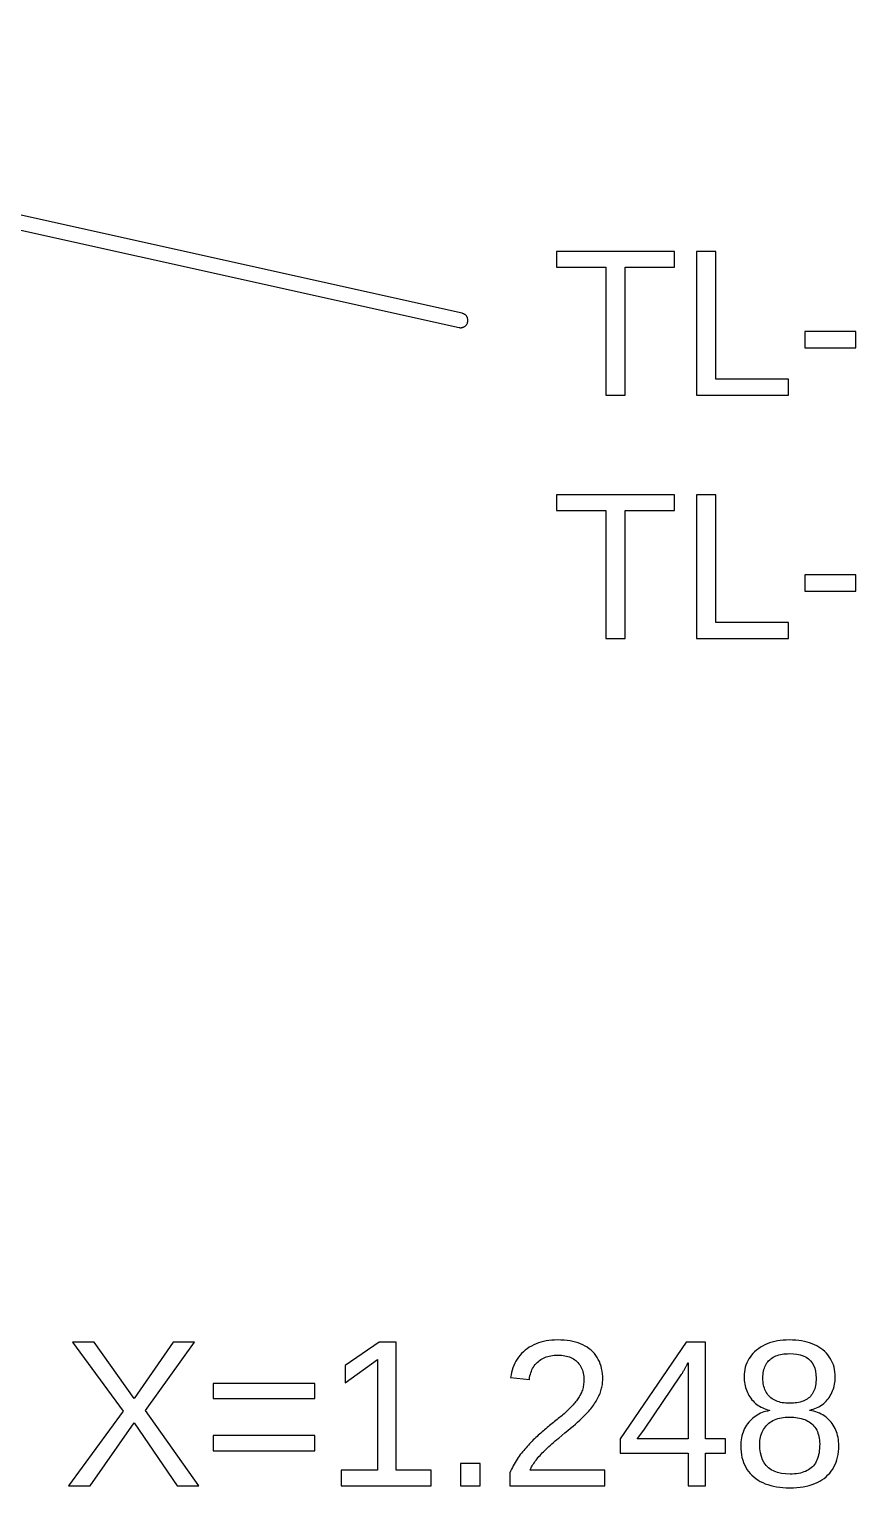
# Model space of a CAD drawing. Extents: x -27 to 133, y -77 to 15.
# Drawn here: x 24.27 to 33.34, y -34.81 to -18.8 of the extents above; entities that cross this region are included whole.
import ezdxf

# ---------------------------------------------------------------- set-up
doc = ezdxf.new("R2010")
doc.units = 0
doc.layers.get('0').update_dxf_attribs({"linetype": 'CONTINUOUS'})

msp = doc.modelspace()

# ---------------------------------------------------------------- linework, layer by layer
msp.add_lwpolyline([(14.9863, -18.9672), (28.9844, -22.0785), (28.9896, -22.0793), (28.9948, -22.0798), (29, -22.08), (29.0052, -22.0798), (29.0104, -22.0793), (29.0156, -22.0785), (29.0207, -22.0773), (29.0257, -22.0758), (29.0306, -22.0739), (29.0354, -22.0717), (29.04, -22.0693), (29.0444, -22.0665), (29.0487, -22.0635), (29.0527, -22.0601), (29.0566, -22.0566), (29.0601, -22.0527), (29.0635, -22.0487), (29.0665, -22.0444), (29.0693, -22.04), (29.0717, -22.0354), (29.0739, -22.0306), (29.0758, -22.0257), (29.0773, -22.0207), (29.0785, -22.0156), (29.0793, -22.0104), (29.0798, -22.0052), (29.08, -22), (29.0798, -21.9948), (29.0793, -21.9896), (29.0785, -21.9844), (29.0773, -21.9793), (29.0758, -21.9743), (29.0739, -21.9694), (29.0717, -21.9646), (29.0693, -21.96), (29.0665, -21.9556), (29.0635, -21.9513), (29.0601, -21.9473), (29.0566, -21.9434), (29.0527, -21.9399), (29.0487, -21.9365), (29.0444, -21.9335), (29.04, -21.9307), (29.0354, -21.9283), (29.0306, -21.9261), (29.0257, -21.9242), (29.0207, -21.9227), (29.0156, -21.9215), (14.9883, -18.8038)])
for points in [[(30.8056, -21.4169), (31.3472, -21.4169), (31.3472, -21.2424), (30.0515, -21.2424), (30.0515, -21.4169), (30.593, -21.4169), (30.593, -22.8189), (30.8056, -22.8189)], [(32.5982, -22.6444), (31.8015, -22.6444), (31.8015, -21.2424), (31.5878, -21.2424), (31.5878, -22.8189), (32.5982, -22.8189)], [(33.3356, -22.1207), (32.7762, -22.1207), (32.7762, -22.2998), (33.3356, -22.2998)], [(30.8056, -24.0868), (31.3472, -24.0868), (31.3472, -23.9123), (30.0515, -23.9123), (30.0515, -24.0868), (30.593, -24.0868), (30.593, -25.4888), (30.8056, -25.4888)], [(32.5982, -25.3143), (31.8015, -25.3143), (31.8015, -23.9123), (31.5878, -23.9123), (31.5878, -25.4888), (32.5982, -25.4888)], [(33.3356, -24.7906), (32.7762, -24.7906), (32.7762, -24.9697), (33.3356, -24.9697)], [(25.4176, -34.0996), (25.8909, -34.7888), (26.127, -34.7888), (25.5418, -33.962), (26.0811, -33.2123), (25.845, -33.2123), (25.4187, -33.831), (24.9801, -33.2123), (24.744, -33.2123), (25.2979, -33.9698), (24.6981, -34.7888), (24.9342, -34.7888)], [(28.676, -34.6176), (28.2923, -34.6176), (28.2923, -33.2123), (28.1065, -33.2123), (27.7339, -33.4685), (27.7339, -33.6587), (28.0897, -33.4047), (28.0897, -34.6176), (27.688, -34.6176), (27.688, -34.7888), (28.676, -34.7888)], [(30.5839, -34.6176), (29.7615, -34.6176), (29.7669, -34.6056), (29.7728, -34.5934), (29.7793, -34.5812), (29.7862, -34.5689), (29.7936, -34.5565), (29.8015, -34.544), (29.81, -34.5315), (29.8189, -34.5189), (29.8283, -34.5062), (29.8383, -34.4935), (29.8487, -34.4807), (29.8597, -34.4678), (29.8711, -34.4548), (29.8832, -34.4417), (29.8958, -34.4284), (29.9091, -34.4147), (29.9229, -34.4009), (29.9374, -34.3868), (29.9526, -34.3724), (29.9683, -34.3579), (29.9847, -34.343), (30.0017, -34.3279), (30.0193, -34.3126), (30.0376, -34.2971), (30.0564, -34.2812), (30.0759, -34.2652), (30.111, -34.2365), (30.1443, -34.209), (30.1758, -34.1827), (30.2055, -34.1576), (30.2334, -34.1336), (30.2596, -34.1108), (30.284, -34.0892), (30.3065, -34.0688), (30.3273, -34.0495), (30.3463, -34.0315), (30.3635, -34.0146), (30.3789, -33.9989), (30.3926, -33.9843), (30.4051, -33.9704), (30.4171, -33.9565), (30.4286, -33.9425), (30.4396, -33.9286), (30.4502, -33.9146), (30.4603, -33.9007), (30.4699, -33.8867), (30.479, -33.8728), (30.4876, -33.8588), (30.4958, -33.8449), (30.5034, -33.831), (30.5106, -33.817), (30.5173, -33.8031), (30.5235, -33.7891), (30.5292, -33.7752), (30.5344, -33.7612), (30.5392, -33.7472), (30.5434, -33.7332), (30.5471, -33.7192), (30.5503, -33.7051), (30.5531, -33.6911), (30.5553, -33.677), (30.557, -33.663), (30.5583, -33.6489), (30.559, -33.6348), (30.5593, -33.6207), (30.5585, -33.5894), (30.5562, -33.5592), (30.5525, -33.5302), (30.5471, -33.5023), (30.5403, -33.4754), (30.532, -33.4498), (30.5221, -33.4252), (30.5108, -33.4017), (30.4979, -33.3794), (30.4835, -33.3582), (30.4675, -33.3381), (30.4501, -33.3191), (30.4312, -33.3012), (30.4108, -33.2846), (30.3891, -33.2693), (30.3662, -33.2553), (30.3419, -33.2427), (30.3163, -33.2314), (30.2894, -33.2214), (30.2612, -33.2127), (30.2317, -33.2054), (30.2009, -33.1994), (30.1688, -33.1948), (30.1354, -33.1915), (30.1007, -33.1895), (30.0647, -33.1888), (30.0318, -33.1895), (29.9998, -33.1914), (29.9687, -33.1948), (29.9386, -33.1994), (29.9094, -33.2053), (29.8811, -33.2126), (29.8538, -33.2212), (29.8274, -33.2312), (29.802, -33.2424), (29.7774, -33.255), (29.7538, -33.2689), (29.7312, -33.2841), (29.7095, -33.3007), (29.6889, -33.3184), (29.6697, -33.337), (29.6518, -33.3564), (29.6354, -33.3769), (29.6203, -33.3982), (29.6066, -33.4204), (29.5942, -33.4436), (29.5832, -33.4676), (29.5736, -33.4926), (29.5654, -33.5185), (29.5585, -33.5453), (29.553, -33.573), (29.5489, -33.6017), (29.7548, -33.6207), (29.7574, -33.6016), (29.7609, -33.5831), (29.7652, -33.5654), (29.7702, -33.5482), (29.7761, -33.5318), (29.7829, -33.516), (29.7904, -33.5009), (29.7987, -33.4865), (29.8079, -33.4727), (29.8179, -33.4596), (29.8287, -33.4472), (29.8403, -33.4354), (29.8527, -33.4243), (29.8658, -33.414), (29.8794, -33.4045), (29.8936, -33.3958), (29.9083, -33.3879), (29.9235, -33.3809), (29.9393, -33.3747), (29.9556, -33.3693), (29.9724, -33.3647), (29.9898, -33.361), (30.0077, -33.3581), (30.0262, -33.356), (30.0452, -33.3548), (30.0647, -33.3544), (30.0852, -33.3548), (30.105, -33.3561), (30.124, -33.3582), (30.1424, -33.3612), (30.1601, -33.365), (30.1771, -33.3696), (30.1933, -33.3752), (30.2089, -33.3815), (30.2237, -33.3887), (30.2379, -33.3968), (30.2514, -33.4057), (30.2641, -33.4154), (30.2762, -33.426), (30.2874, -33.4374), (30.2978, -33.4494), (30.3073, -33.4621), (30.3158, -33.4756), (30.3235, -33.4897), (30.3302, -33.5045), (30.3361, -33.52), (30.341, -33.5362), (30.3451, -33.553), (30.3482, -33.5706), (30.3505, -33.5889), (30.3518, -33.6078), (30.3523, -33.6274), (30.352, -33.6421), (30.3512, -33.6565), (30.3499, -33.6707), (30.3481, -33.6847), (30.3457, -33.6984), (30.3429, -33.7119), (30.3395, -33.7252), (30.3355, -33.7382), (30.3311, -33.751), (30.3261, -33.7635), (30.3206, -33.7758), (30.3146, -33.7879), (30.3081, -33.7997), (30.3011, -33.8114), (30.2938, -33.823), (30.2862, -33.8345), (30.2783, -33.8459), (30.27, -33.8573), (30.2614, -33.8685), (30.2525, -33.8797), (30.2433, -33.8908), (30.2337, -33.9019), (30.2239, -33.9128), (30.2136, -33.9237), (30.2031, -33.9345), (30.1923, -33.9452), (30.1811, -33.9559), (30.1698, -33.9665), (30.1583, -33.9772), (30.1466, -33.9879), (30.1346, -33.9985), (30.1225, -34.0092), (30.1101, -34.0199), (30.0976, -34.0306), (30.0848, -34.0412), (30.0718, -34.0519), (30.0587, -34.0626), (30.0453, -34.0732), (30.0317, -34.0839), (30.018, -34.0947), (30.0043, -34.1055), (29.9906, -34.1166), (29.9768, -34.1277), (29.963, -34.139), (29.9492, -34.1505), (29.9354, -34.162), (29.9216, -34.1737), (29.9077, -34.1856), (29.8939, -34.1976), (29.88, -34.2097), (29.8661, -34.222), (29.8521, -34.2344), (29.8382, -34.247), (29.8244, -34.2598), (29.8107, -34.2729), (29.7971, -34.2861), (29.7836, -34.2996), (29.7703, -34.3133), (29.757, -34.3273), (29.7438, -34.3415), (29.7307, -34.3559), (29.7177, -34.3705), (29.7048, -34.3853), (29.6919, -34.4004), (29.6792, -34.4157), (29.6667, -34.4313), (29.6545, -34.4472), (29.6426, -34.4635), (29.631, -34.4802), (29.6197, -34.4973), (29.6087, -34.5147), (29.598, -34.5324), (29.5876, -34.5506), (29.5774, -34.5691), (29.5676, -34.588), (29.5581, -34.6072), (29.5489, -34.6268), (29.54, -34.6467), (29.54, -34.7888), (30.5839, -34.7888)], [(31.685, -34.4319), (31.9065, -34.4319), (31.9065, -34.273), (31.685, -34.273), (31.685, -33.2123), (31.4735, -33.2123), (30.7518, -34.2753), (30.7518, -34.4319), (31.4948, -34.4319), (31.4948, -34.7888), (31.685, -34.7888)], [(32.6507, -34.8105), (32.6885, -34.8083), (32.7249, -34.8047), (32.7598, -34.7997), (32.7933, -34.7932), (32.8254, -34.7852), (32.856, -34.7758), (32.8852, -34.765), (32.913, -34.7528), (32.9394, -34.739), (32.9643, -34.7239), (32.9878, -34.7073), (33.0098, -34.6893), (33.0303, -34.6699), (33.0492, -34.6494), (33.0665, -34.6278), (33.0821, -34.6051), (33.096, -34.5812), (33.1083, -34.5562), (33.119, -34.53), (33.128, -34.5027), (33.1354, -34.4743), (33.1412, -34.4447), (33.1453, -34.414), (33.1477, -34.3821), (33.1486, -34.3491), (33.1481, -34.3255), (33.1466, -34.3025), (33.1441, -34.2801), (33.1406, -34.2583), (33.1362, -34.2372), (33.1307, -34.2166), (33.1242, -34.1967), (33.1168, -34.1774), (33.1083, -34.1587), (33.0989, -34.1406), (33.0885, -34.1232), (33.0771, -34.1063), (33.0646, -34.0901), (33.0513, -34.0746), (33.0372, -34.0601), (33.0223, -34.0465), (33.0067, -34.0338), (32.9902, -34.0221), (32.9729, -34.0113), (32.9548, -34.0015), (32.9359, -33.9926), (32.9163, -33.9846), (32.8958, -33.9775), (32.8746, -33.9714), (32.8525, -33.9662), (32.8297, -33.962), (32.8297, -33.9575), (32.8493, -33.9531), (32.8683, -33.9478), (32.8867, -33.9416), (32.9044, -33.9346), (32.9214, -33.9266), (32.9378, -33.9178), (32.9536, -33.908), (32.9687, -33.8974), (32.9831, -33.8859), (32.9969, -33.8735), (33.0101, -33.8603), (33.0226, -33.8461), (33.0344, -33.8311), (33.0455, -33.8154), (33.0557, -33.7992), (33.0651, -33.7827), (33.0735, -33.7658), (33.081, -33.7485), (33.0877, -33.7307), (33.0934, -33.7125), (33.0983, -33.694), (33.1023, -33.675), (33.1054, -33.6556), (33.1076, -33.6358), (33.109, -33.6156), (33.1094, -33.595), (33.1086, -33.5667), (33.1062, -33.5393), (33.1022, -33.5128), (33.0966, -33.4873), (33.0895, -33.4626), (33.0807, -33.4389), (33.0703, -33.4161), (33.0584, -33.3942), (33.0448, -33.3732), (33.0296, -33.3532), (33.0129, -33.334), (32.9945, -33.3158), (32.9746, -33.2985), (32.9533, -33.2822), (32.9308, -33.2673), (32.9071, -33.2537), (32.8823, -33.2414), (32.8564, -33.2303), (32.8293, -33.2206), (32.801, -33.2122), (32.7716, -33.205), (32.741, -33.1992), (32.7092, -33.1946), (32.6763, -33.1914), (32.6422, -33.1894), (32.607, -33.1888), (32.5726, -33.1895), (32.5393, -33.1914), (32.5071, -33.1948), (32.476, -33.1994), (32.446, -33.2053), (32.417, -33.2126), (32.3892, -33.2212), (32.3624, -33.2312), (32.3368, -33.2424), (32.3122, -33.255), (32.2887, -33.2689), (32.2663, -33.2841), (32.245, -33.3007), (32.2251, -33.3183), (32.2068, -33.3367), (32.19, -33.356), (32.1748, -33.376), (32.1613, -33.3969), (32.1493, -33.4185), (32.1389, -33.441), (32.1302, -33.4642), (32.123, -33.4883), (32.1174, -33.5132), (32.1134, -33.5389), (32.111, -33.5654), (32.1102, -33.5927), (32.1107, -33.6133), (32.112, -33.6336), (32.1142, -33.6534), (32.1173, -33.6728), (32.1212, -33.6917), (32.1261, -33.7103), (32.1318, -33.7285), (32.1384, -33.7462), (32.1459, -33.7636), (32.1542, -33.7805), (32.1635, -33.797), (32.1736, -33.8131), (32.1846, -33.8288), (32.1964, -33.8439), (32.2088, -33.8581), (32.2219, -33.8715), (32.2356, -33.8841), (32.2499, -33.8958), (32.2649, -33.9068), (32.2805, -33.9168), (32.2968, -33.9261), (32.3137, -33.9345), (32.3312, -33.942), (32.3494, -33.9488), (32.3682, -33.9547), (32.3877, -33.9597), (32.3877, -33.9642), (32.3668, -33.9681), (32.3465, -33.973), (32.3268, -33.9789), (32.3077, -33.9858), (32.2891, -33.9937), (32.2712, -34.0025), (32.2538, -34.0123), (32.237, -34.0231), (32.2208, -34.0349), (32.2051, -34.0476), (32.1901, -34.0614), (32.1756, -34.0761), (32.1617, -34.0918), (32.1486, -34.1082), (32.1366, -34.1253), (32.1256, -34.1429), (32.1157, -34.1611), (32.1068, -34.1799), (32.0989, -34.1993), (32.0921, -34.2193), (32.0864, -34.2398), (32.0817, -34.261), (32.078, -34.2827), (32.0754, -34.305), (32.0738, -34.3279), (32.0733, -34.3513), (32.0741, -34.3846), (32.0767, -34.4168), (32.0809, -34.4477), (32.0868, -34.4774), (32.0944, -34.506), (32.1037, -34.5334), (32.1147, -34.5595), (32.1273, -34.5845), (32.1417, -34.6083), (32.1577, -34.6309), (32.1754, -34.6523), (32.1949, -34.6725), (32.216, -34.6915), (32.2386, -34.7092), (32.2625, -34.7255), (32.2877, -34.7404), (32.3142, -34.7538), (32.342, -34.7659), (32.3711, -34.7765), (32.4016, -34.7857), (32.4333, -34.7935), (32.4663, -34.7999), (32.5007, -34.8048), (32.5363, -34.8084), (32.5732, -34.8105), (32.6115, -34.8112)], [(30.9554, -34.2506), (31.0159, -34.1678), (31.4198, -33.5726), (31.4221, -33.5691), (31.4246, -33.5653), (31.4273, -33.5611), (31.4301, -33.5565), (31.4331, -33.5516), (31.4363, -33.5463), (31.4397, -33.5406), (31.4432, -33.5345), (31.4469, -33.5281), (31.4508, -33.5213), (31.4548, -33.5142), (31.459, -33.5066), (31.4634, -33.4987), (31.4677, -33.4909), (31.4717, -33.4836), (31.4754, -33.4769), (31.4788, -33.4707), (31.4818, -33.4651), (31.4846, -33.46), (31.487, -33.4554), (31.4891, -33.4514), (31.4908, -33.4479), (31.4923, -33.445), (31.4934, -33.4426), (31.4943, -33.4407), (31.4948, -33.4394), (31.4948, -34.273), (30.9375, -34.273)], [(32.5881, -33.8832), (32.5677, -33.882), (32.5481, -33.8799), (32.5292, -33.8769), (32.511, -33.8731), (32.4936, -33.8685), (32.477, -33.863), (32.4611, -33.8567), (32.4459, -33.8496), (32.4315, -33.8416), (32.4178, -33.8328), (32.4049, -33.8231), (32.3928, -33.8126), (32.3814, -33.8013), (32.371, -33.7892), (32.3615, -33.7764), (32.3528, -33.7628), (32.3451, -33.7484), (32.3383, -33.7333), (32.3324, -33.7174), (32.3274, -33.7008), (32.3234, -33.6834), (32.3202, -33.6652), (32.3179, -33.6463), (32.3166, -33.6266), (32.3161, -33.6061), (32.3166, -33.5861), (32.3179, -33.5667), (32.3201, -33.5482), (32.3232, -33.5305), (32.3271, -33.5135), (32.332, -33.4973), (32.3377, -33.4819), (32.3443, -33.4673), (32.3518, -33.4534), (32.3601, -33.4404), (32.3694, -33.4281), (32.3795, -33.4166), (32.3905, -33.4059), (32.4024, -33.3959), (32.415, -33.3868), (32.4285, -33.3785), (32.4427, -33.3709), (32.4578, -33.3642), (32.4736, -33.3582), (32.4903, -33.353), (32.5077, -33.3487), (32.526, -33.3451), (32.545, -33.3423), (32.5649, -33.3403), (32.5856, -33.3391), (32.607, -33.3387), (32.6504, -33.3403), (32.6903, -33.3451), (32.7267, -33.353), (32.7597, -33.364), (32.7892, -33.3783), (32.8152, -33.3957), (32.8377, -33.4163), (32.8568, -33.44), (32.8724, -33.4669), (32.8846, -33.497), (32.8932, -33.5302), (32.8984, -33.5666), (32.9002, -33.6061), (32.8997, -33.6282), (32.8984, -33.6493), (32.8962, -33.6695), (32.8931, -33.6887), (32.8892, -33.7069), (32.8843, -33.7242), (32.8786, -33.7405), (32.872, -33.7558), (32.8645, -33.7702), (32.8561, -33.7837), (32.8469, -33.7961), (32.8368, -33.8076), (32.8258, -33.8182), (32.8139, -33.8279), (32.8013, -33.8368), (32.7878, -33.8449), (32.7736, -33.8523), (32.7585, -33.8589), (32.7427, -33.8647), (32.726, -33.8697), (32.7086, -33.874), (32.6903, -33.8774), (32.6712, -33.8802), (32.6514, -33.8821), (32.6307, -33.8833), (32.6093, -33.8836)], [(27.4004, -33.6654), (26.2871, -33.6654), (26.2871, -33.831), (27.4004, -33.831)], [(32.5646, -34.6582), (32.5193, -34.6525), (32.4781, -34.6428), (32.4407, -34.6293), (32.4073, -34.612), (32.3778, -34.5908), (32.3522, -34.5658), (32.3306, -34.5369), (32.3129, -34.5041), (32.2991, -34.4675), (32.2893, -34.427), (32.2834, -34.3827), (32.2814, -34.3346), (32.2819, -34.3134), (32.2835, -34.2929), (32.286, -34.2732), (32.2896, -34.2542), (32.2942, -34.2358), (32.2998, -34.2182), (32.3064, -34.2013), (32.314, -34.1851), (32.3227, -34.1696), (32.3324, -34.1548), (32.3431, -34.1407), (32.3548, -34.1274), (32.3676, -34.1147), (32.3812, -34.1029), (32.3957, -34.092), (32.4109, -34.082), (32.427, -34.073), (32.4438, -34.065), (32.4614, -34.0579), (32.4798, -34.0517), (32.499, -34.0465), (32.519, -34.0423), (32.5399, -34.0389), (32.5614, -34.0366), (32.5838, -34.0352), (32.607, -34.0347), (32.6309, -34.0351), (32.6539, -34.0364), (32.6761, -34.0386), (32.6974, -34.0417), (32.7179, -34.0457), (32.7376, -34.0505), (32.7565, -34.0563), (32.7745, -34.0629), (32.7917, -34.0703), (32.808, -34.0787), (32.8235, -34.088), (32.8382, -34.0981), (32.852, -34.1091), (32.865, -34.121), (32.8768, -34.1337), (32.8877, -34.1473), (32.8975, -34.1617), (32.9063, -34.177), (32.914, -34.1932), (32.9207, -34.2101), (32.9264, -34.228), (32.9311, -34.2467), (32.9347, -34.2663), (32.9373, -34.2867), (32.9388, -34.308), (32.9393, -34.3301), (32.9389, -34.356), (32.9374, -34.3809), (32.935, -34.4046), (32.9317, -34.4273), (32.9274, -34.4488), (32.9222, -34.4692), (32.916, -34.4886), (32.9088, -34.5068), (32.9007, -34.5239), (32.8917, -34.5399), (32.8816, -34.5548), (32.8707, -34.5686), (32.8588, -34.5813), (32.8459, -34.5929), (32.832, -34.6037), (32.8171, -34.6135), (32.8012, -34.6224), (32.7844, -34.6303), (32.7665, -34.6373), (32.7477, -34.6434), (32.7278, -34.6485), (32.707, -34.6527), (32.6852, -34.656), (32.6624, -34.6583), (32.6385, -34.6597), (32.6137, -34.6602)], [(27.4004, -34.2383), (26.2871, -34.2383), (26.2871, -34.4039), (27.4004, -34.4039)], [(29.2154, -34.5438), (28.9972, -34.5438), (28.9972, -34.7888), (29.2154, -34.7888)]]:
    msp.add_lwpolyline(points, close=True)

doc.saveas('drawing.dxf')
